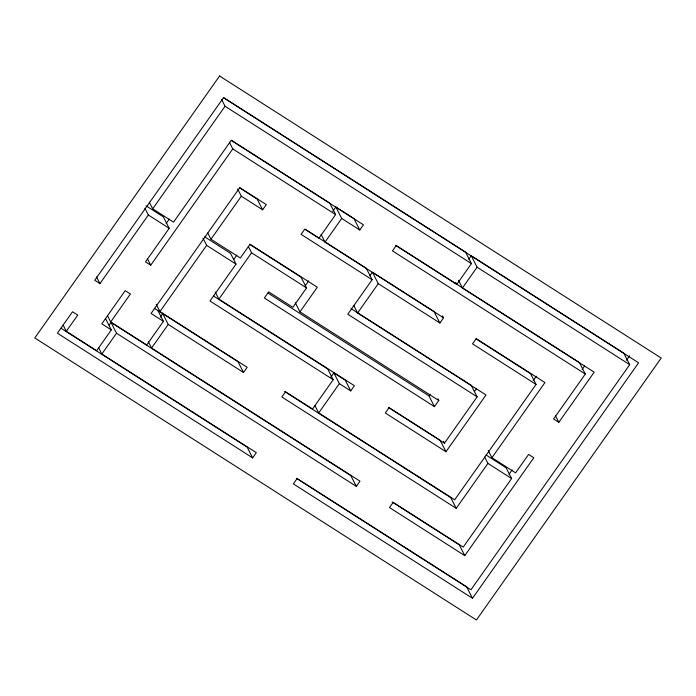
<?xml version="1.0" encoding="UTF-8"?>
<svg xmlns="http://www.w3.org/2000/svg" width="696" height="696" viewBox="0 0 696 696"><rect width="100%" height="100%" fill="white"/><g stroke="black" fill="none" stroke-linecap="round" stroke-linejoin="round"><path stroke-width="1.04" d="M105.801 319.125L111.317 329.904L96.64 350.706L66.285 331.322L77.734 315.088L72.523 311.756L57.403 333.193L252.648 457.881L256.311 452.678L101.834 354.02L98.614 347.73M472.14 256.319L623.842 353.203L629.715 364.678L470.948 589.756L297.035 478.683L293.364 483.885L472.497 598.282L638.597 362.807L223.503 97.718L94.743 280.262L99.954 283.594L148.344 214.994L144.916 208.295M332.74 211.367L335.829 206.982L341.701 218.457L359.788 230.011L363.46 224.817L231.22 140.366L173.539 222.137L152.694 208.826L225.052 106.244L221.624 99.554M166.144 223.546L169.276 219.109M146.099 205.833L163.316 216.83L169.189 228.305L145.507 261.887L150.719 265.211L232.769 148.892L229.341 142.201M157.896 310.564L163.412 321.343L146.734 344.981L110.69 321.961L130.404 294.008L125.193 290.676L101.807 323.831L111.317 329.904M109.159 325.041L110.995 322.439L350.801 475.594L356.317 486.373L359.989 481.171L151.563 348.061L148.344 341.78M101.834 354.02L116.51 333.219L110.995 322.439M160.254 317.15L162.725 313.644L168.241 324.423L243.496 372.482L247.158 367.279L159.932 311.573L206.642 245.357L202.971 238.171M249.716 244.366L301.037 277.139L306.553 287.909L292.859 307.319L268.682 291.876L264.367 298.001L434.478 406.647L438.802 400.522L299.959 311.851L317.315 287.239L250.029 244.27L240.346 257.99L210.966 239.233L241.329 196.194L237.649 189.007M151.563 348.061L168.241 324.423M241.329 196.194L262.636 209.8L266.307 204.598L239.781 187.659L151.058 313.452L163.412 321.343M233.717 259.512L236.797 255.136M204.694 236.857L230.506 253.344L236.022 264.123L209.992 301.02L333.201 379.712L312.521 409.022L285.525 391.787L281.854 396.981L456.219 508.341L487.913 463.405L484.694 457.115M330.713 377.31L333.845 372.865L339.361 383.644L350.74 390.917L354.412 385.715L218.875 299.15L251.569 252.796L248.35 246.515M231.446 140.322L329.747 203.101L335.611 214.577L318.942 238.215L304.744 229.149L301.072 234.352L372.125 279.722L347.774 314.235L477.125 396.85L444.431 443.204L388.977 407.786L385.314 412.989L445.971 451.73L486.008 394.98L357.596 312.965L353.681 305.318M369.898 275.729L372.404 272.18L378.276 283.655L439.881 322.996L443.543 317.794L325.023 242.104L341.701 218.457M304.978 286.134L308.702 280.862M357.596 312.965L378.276 283.655M476.09 338.865L530.552 373.648L536.068 384.427L454.671 499.806L318.681 412.954L339.361 383.644M468.782 259.208L471.227 255.736L477.099 267.212L629.715 364.678M458.507 280.366L462.422 288.014L594.193 372.169L558.845 422.289L553.625 418.957L585.31 374.039L392.466 250.882L396.137 245.679L456.776 284.412L471.444 263.601L465.572 252.135L223.755 97.692M462.422 288.014L477.099 267.212M434.478 406.647L428.971 395.867L430.198 394.119M474.507 391.483L476.386 388.82M533.188 380.616L536.312 376.197M486.043 454.958L506.088 467.755L511.603 478.535L463.232 547.108L393.153 502.347L389.482 507.549L464.78 555.634L533.832 457.742L528.621 454.41L515.606 472.862L491.915 457.733L544.942 382.548L476.195 338.647L472.523 343.841L536.068 384.427M582.117 369.489L584.596 365.965M509.028 474.307L512.143 469.896M626.452 360.215L629.593 355.778M225.052 106.244L471.444 263.601M335.829 206.982L353.916 218.535L359.788 230.011M395.728 245.244L579.437 362.564L585.31 374.039M232.769 148.892L335.611 214.577M305.222 229.271L366.253 268.247L372.125 279.722M373.308 272.754L434.008 311.521L439.881 322.996M239.363 187.685L257.12 199.021L262.636 209.8M351.01 308.58L471.262 385.375L477.125 396.85M251.569 252.796L306.553 287.909M206.642 245.357L236.022 264.123M148.344 214.994L169.189 228.305M267.995 293.068L428.971 395.867M487.913 463.405L511.603 478.535M388.499 407.299L440.107 440.255L445.971 451.73M213.602 296.078L327.685 368.932L333.201 379.712M333.845 372.865L345.225 380.138L350.74 390.917M154.364 308.311L237.98 361.711L243.496 372.482M284.56 391.457L450.703 497.562L456.219 508.341M392.135 501.99L459.264 544.864L464.78 555.634M116.51 333.219L356.317 486.373M296.635 478.248L466.625 586.806L472.497 598.282M61.013 328.242L247.132 447.102L252.648 457.881M555.417 415.59L558.845 422.289M455.793 282.498L456.776 284.412M442.569 315.88L443.543 317.794M488.235 450.547L491.915 457.733M437.88 398.721L438.802 400.522M443.456 441.29L444.431 443.204M321.108 234.448L325.023 242.104M295.365 302.873L299.959 311.851M315.01 405.777L318.681 412.954M207.756 232.942L210.966 239.233M215.195 291.972L218.875 299.15M149.266 202.127L152.694 208.826M147.291 258.52L150.719 265.211M156.261 304.396L159.932 311.573M96.526 276.904L99.954 283.594M107.471 315.671L110.69 321.961M63.066 325.032L66.285 331.322M219.579 76.003L34.8 337.96L476.421 619.997L661.2 358.04L219.579 76.003"/></g></svg>
